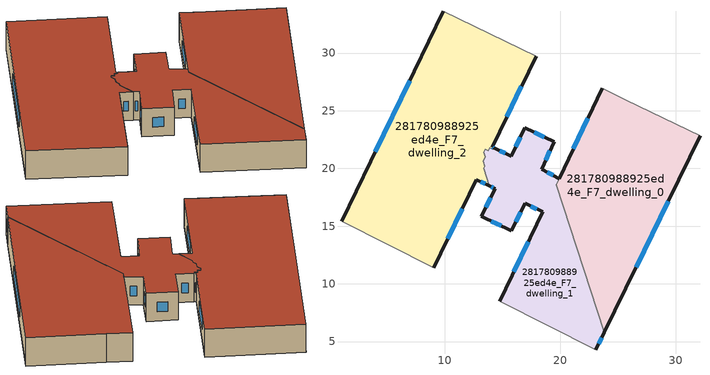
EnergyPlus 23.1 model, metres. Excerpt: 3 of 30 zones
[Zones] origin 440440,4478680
281780988925ed4e_F7_dwelling_0
 floor to 281780988925ed4e_F6_dwelling_0 (EU_floor_Construction): 32.11,22.81 23.82,5.82 19.64,18.59 23.63,26.96 25.73,25.9 z21
 wall outside (EU_wall_Construction): 23.82,5.82 32.11,22.81 / 23.63,26.96 19.89,19.12 z21:24; 19.64,18.6,24 19.64,18.6,21 19.64,18.59,21
 wall adiabatic (EU_wall_Construction): 32.11,22.81 25.73,25.9 23.63,26.96 z21:24
 wall to 281780988925ed4e_F7_dwelling_1 (EU_wall_Construction): 19.64,18.59 23.82,5.82 / 19.89,19.12 19.64,18.6 z21:24
 window (EU_Window_Construction): 26.57,11.45 29.36,17.18 / 22.39,24.36 21.13,21.72 z21.99:23.01
 roof outside (EU_roof_Construction): 23.82,5.82 32.11,22.81 25.73,25.9 23.63,26.96 19.64,18.6 z24
281780988925ed4e_F7_dwelling_1
 floor to 281780988925ed4e_F6_dwelling_1 (EU_floor_Construction): 19.46,22.3 18.38,19.93 19.89,19.12 19.64,18.6 23.82,5.82 23.09,4.31 14.75,8.49 18.48,16.24 16.95,16.97 15.77,14.6 13.16,15.84 14.38,18.23 13.86,18.49 13.36,20 13.46,20.19 13.32,20.6 13.51,20.99 13.38,21.4 13.49,21.64 13.76,21.51 13.9,21.78 14.17,21.66 14.23,21.79 15.76,21.06 16.92,23.52 z21
 wall outside (EU_wall_Construction): 13.86,18.49 14.38,18.23 13.16,15.84 15.77,14.6 16.95,16.97 18.48,16.24 14.75,8.49 / 19.89,19.12 18.38,19.93 19.46,22.3 16.92,23.52 15.76,21.06 14.23,21.79 / 23.09,4.31 23.82,5.82 z21:24; 19.64,18.59,24 19.64,18.59,21 19.64,18.6,24
 wall adiabatic (EU_wall_Construction): 14.75,8.49 23.09,4.31 z21:24
 wall to 281780988925ed4e_F7_dwelling_2 (EU_wall_Construction): 13.36,20 13.86,18.49 / 13.89,21.78 13.76,21.51 13.49,21.64 13.38,21.4 13.51,20.99 13.32,20.6 13.46,20.19 13.37,20 / 14.23,21.79 14.17,21.66 13.9,21.78 z21:24
 window (EU_Window_Construction): 13.98,17.44 13.56,16.64 / 14.03,18.4 14.21,18.32 / 15.25,21.3 14.74,21.55 / 16.53,22.71 16.14,21.88 / 18.62,22.7 17.76,23.11 / 18.74,20.72 19.1,21.52 / 19.39,19.39 18.88,19.66 / 23.33,4.81 23.58,5.32 / 17.24,13.67 15.99,11.06 / 17.46,16.73 17.97,16.48 / 16.16,15.39 16.56,16.18 / 14.02,15.43 14.9,15.01 z21.99:23.01
 roof outside (EU_roof_Construction): 23.09,4.31 23.82,5.82 19.64,18.6 19.89,19.12 18.38,19.93 19.46,22.3 16.92,23.52 15.76,21.06 14.23,21.79 14.17,21.66 13.9,21.78 13.76,21.51 13.49,21.64 13.38,21.4 13.51,20.99 13.32,20.6 13.46,20.19 13.36,20 13.86,18.49 14.38,18.23 13.16,15.84 15.77,14.6 16.95,16.97 18.48,16.24 14.75,8.49 z24
281780988925ed4e_F7_dwelling_2
 floor to 281780988925ed4e_F6_dwelling_2 (EU_floor_Construction): 17.9,29.72 14.1,21.85 14.23,21.79 14.17,21.66 13.9,21.78 13.76,21.51 13.49,21.64 13.38,21.4 13.51,20.99 13.32,20.6 13.46,20.19 13.36,20 13.86,18.49 12.73,19.03 9.04,11.39 1.05,15.44 9.86,33.6 z21
 wall outside (EU_wall_Construction): 14.23,21.79 14.1,21.85 17.9,29.72 / 9.04,11.39 12.73,19.03 13.86,18.49 / 9.86,33.6 1.05,15.44 z21:24
 wall adiabatic (EU_wall_Construction): 17.9,29.72 9.86,33.6 / 1.05,15.44 9.04,11.39 z21:24
 window (EU_Window_Construction): 15.36,24.46 16.64,27.11 / 14.19,21.81 14.14,21.83 / 13.11,18.85 13.49,18.67 / 10.27,13.93 11.51,16.5 / 6.94,27.58 3.97,21.46 z21.99:23.01
 roof outside (EU_roof_Construction): 13.86,18.49 13.36,20 13.46,20.19 13.32,20.6 13.51,20.99 13.38,21.4 13.49,21.64 13.76,21.51 13.9,21.78 14.17,21.66 14.23,21.79 14.1,21.85 17.9,29.72 9.86,33.6 1.05,15.44 9.04,11.39 12.73,19.03 z24
[Building]
EU S2 Campaign: North Axis=0; Terrain=City; Solar Distribution=FullExterior
[Site:Location]
Madrid: Latitude=40.5; Longitude=-3.5; Time Zone=1; Elevation=609
[SizingPeriod:WeatherFileDays]
AnnualSizingPeriod: Begin Month=1; Begin Day of Month=1; End Month=12; End Day of Month=31; Day of Week for Start Day=Monday; Use Weather File Daylight Saving Period=No; Use Weather File Rain and Snow Indicators=No
[MATERIAL]
EU_InternalMass_Material: Roughness=MediumRough; Thickness=0.1; Conductivity=1; Density=1800; Specific Heat=900; Thermal Absorptance=0.9; Solar Absorptance=0.7; Visible Absorptance=0.7
[MATERIAL:NOMASS] Roughness=MediumRough; Thermal Absorptance=0.9; Solar Absorptance=0.7; Visible Absorptance=0.7
Name | Thermal Resistance
EU_wall_NoMass | 0.609216
EU_roof_NoMass | 0.513268
EU_floor_NoMass | 0.568163
[WINDOWMATERIAL:SIMPLEGLAZINGSYSTEM]
EU_Window_SimpleGlazing: UFactor=5.50606; Solar Heat Gain Coefficient=0.85; Visible Transmittance=0.85
[CONSTRUCTION]
EU_wall_Construction: EU_wall_NoMass
EU_roof_Construction: EU_roof_NoMass
EU_floor_Construction: EU_floor_NoMass
EU_InternalMass_Construction: EU_InternalMass_Material
EU_Window_Construction: EU_Window_SimpleGlazing
[ZONE] Type=1; Multiplier=1; Ceiling Height=autocalculate; Floor Area=autocalculate; Part of Total Floor Area=Yes
Name | Volume
281780988925ed4e_F7_dwelling_0 | 396.031
281780988925ed4e_F7_dwelling_1 | 286.415
281780988925ed4e_F7_dwelling_2 | 545.251
[INTERNALMASS] Construction=EU_InternalMass_Construction
Name | Zone or ZoneList | Surface Area
281780988925ed4e_F7_dwelling_0_EU_InternalMass | 281780988925ed4e_F7_dwelling_0 | 132.03
281780988925ed4e_F7_dwelling_1_EU_InternalMass | 281780988925ed4e_F7_dwelling_1 | 95.4686
281780988925ed4e_F7_dwelling_2_EU_InternalMass | 281780988925ed4e_F7_dwelling_2 | 181.748
[OTHEREQUIPMENT] Fuel Type=Electricity; Design Level Calculation Method=Watts/Area; Power per Zone Floor Area=1; Fraction Latent=0; Fraction Radiant=0; Fraction Lost=0; Carbon Dioxide Generation Rate=0; EndUse Subcategory=EU_Step8_InternalGains
Name | Zone or ZoneList or Space or SpaceList | Schedule
EU_Step8_InternalGain_281780988925ed4e_F7_dwelling_0_f000 | 281780988925ed4e_F7_dwelling_0 | EU_Step8_GainSchedule_281780988925ed4e_F7_dwelling_0_f000
EU_Step8_InternalGain_281780988925ed4e_F7_dwelling_1_f000 | 281780988925ed4e_F7_dwelling_1 | EU_Step8_GainSchedule_281780988925ed4e_F7_dwelling_1_f000
EU_Step8_InternalGain_281780988925ed4e_F7_dwelling_2_f000 | 281780988925ed4e_F7_dwelling_2 | EU_Step8_GainSchedule_281780988925ed4e_F7_dwelling_2_f000
[ZONEVENTILATION:DESIGNFLOWRATE] Schedule=EU_AlwaysOn; Design Flow Rate Calculation Method=AirChanges/Hour; Air Changes per Hour=0.752966; Ventilation Type=Natural; Fan Pressure Rise=0; Fan Total Efficiency=1; Constant Term Coefficient=1; Temperature Term Coefficient=0; Velocity Term Coefficient=0; Velocity Squared Term Coefficient=0; Minimum Indoor Temperature=-100; Maximum Indoor Temperature=100; Delta Temperature=-100; Minimum Outdoor Temperature=-100; Maximum Outdoor Temperature=100; Maximum Wind Speed=40
Name | Zone or ZoneList or Space or SpaceList
EU_ConstantAir_281780988925ed4e_F7_dwelling_0 | 281780988925ed4e_F7_dwelling_0
EU_ConstantAir_281780988925ed4e_F7_dwelling_1 | 281780988925ed4e_F7_dwelling_1
EU_ConstantAir_281780988925ed4e_F7_dwelling_2 | 281780988925ed4e_F7_dwelling_2
[HVACTEMPLATE:THERMOSTAT] Constant Heating Setpoint=20; Constant Cooling Setpoint=50
EU_HeatOnly_281780988925ed4e_F6_dwelling_1; EU_HeatOnly_281780988925ed4e_F6_dwelling_2; EU_HeatOnly_281780988925ed4e_F7_dwelling_0; EU_HeatOnly_281780988925ed4e_F7_dwelling_1; EU_HeatOnly_281780988925ed4e_F7_dwelling_2
[HVACTEMPLATE:ZONE:IDEALLOADSAIRSYSTEM] System Availability Schedule=EU_AlwaysOn; Maximum Heating Supply Air Temperature=50; Minimum Cooling Supply Air Temperature=13; Maximum Heating Supply Air Humidity Ratio=0.0156; Minimum Cooling Supply Air Humidity Ratio=0.0077; Heating Limit=NoLimit; Cooling Limit=NoLimit; Heating Availability Schedule=EU_AlwaysOn; Cooling Availability Schedule=EU_CoolingOff; Dehumidification Control Type=ConstantSensibleHeatRatio; Cooling Sensible Heat Ratio=0.7; Dehumidification Setpoint=60; Humidification Control Type=None; Humidification Setpoint=30; Outdoor Air Method=None; Outdoor Air Flow Rate per Person=0.00944; Outdoor Air Flow Rate per Zone Floor Area=0; Outdoor Air Flow Rate per Zone=0; Demand Controlled Ventilation Type=None; Outdoor Air Economizer Type=NoEconomizer; Heat Recovery Type=None; Sensible Heat Recovery Effectiveness=0.7; Latent Heat Recovery Effectiveness=0.65
Name | Template Thermostat
281780988925ed4e_F7_dwelling_0 | EU_HeatOnly_281780988925ed4e_F7_dwelling_0
281780988925ed4e_F7_dwelling_1 | EU_HeatOnly_281780988925ed4e_F7_dwelling_1
281780988925ed4e_F7_dwelling_2 | EU_HeatOnly_281780988925ed4e_F7_dwelling_2
[SIZING:ZONE] Zone Cooling Design Supply Air Temperature Input Method=SupplyAirTemperature; Zone Cooling Design Supply Air Temperature=13; Zone Heating Design Supply Air Temperature Input Method=SupplyAirTemperature; Zone Heating Design Supply Air Temperature=50; Zone Cooling Design Supply Air Humidity Ratio=0.008; Zone Heating Design Supply Air Humidity Ratio=0.008; Cooling Design Air Flow Method=DesignDay; Cooling Design Air Flow Rate=0; Cooling Minimum Air Flow per Zone Floor Area=0.000762; Cooling Minimum Air Flow=0; Cooling Minimum Air Flow Fraction=0.2; Heating Design Air Flow Method=DesignDay; Heating Design Air Flow Rate=0; Heating Maximum Air Flow per Zone Floor Area=0.002032; Heating Maximum Air Flow=0.141576; Heating Maximum Air Flow Fraction=0.3; Account for Dedicated Outdoor Air System=No; Dedicated Outdoor Air System Control Strategy=NeutralSupplyAir; Dedicated Outdoor Air Low Setpoint Temperature for Design=autosize; Dedicated Outdoor Air High Setpoint Temperature for Design=autosize; Zone Load Sizing Method=Sensible Load Only No Latent Load; Zone Latent Cooling Design Supply Air Humidity Ratio Input Method=HumidityRatioDifference; Zone Cooling Design Supply Air Humidity Ratio Difference=0.005; Zone Latent Heating Design Supply Air Humidity Ratio Input Method=HumidityRatioDifference; Zone Humidification Design Supply Air Humidity Ratio Difference=0.005
281780988925ed4e_F7_dwelling_0; 281780988925ed4e_F7_dwelling_1; 281780988925ed4e_F7_dwelling_2
[SCHEDULE:CONSTANT]
Name | Hourly Value
EU_AlwaysOn | 1
EU_CoolingOff | 0
[SCHEDULE:FILE] Column Number=1; Rows to Skip at Top=0; Number of Hours of Data=8760; Column Separator=Comma; Interpolate to Timestep=No; Minutes per Item=60; Adjust Schedule for Daylight Savings=Yes
Name | File
EU_Step8_GainSchedule_281780988925ed4e_F7_dwelling_0_f000 | ../../schedules/281780988925ed4e/281780988925ed4e_F7_dwelling_0_f000_gain.csv
EU_Step8_GainSchedule_281780988925ed4e_F7_dwelling_1_f000 | ../../schedules/281780988925ed4e/281780988925ed4e_F7_dwelling_1_f000_gain.csv
EU_Step8_GainSchedule_281780988925ed4e_F7_dwelling_2_f000 | ../../schedules/281780988925ed4e/281780988925ed4e_F7_dwelling_2_f000_gain.csv
